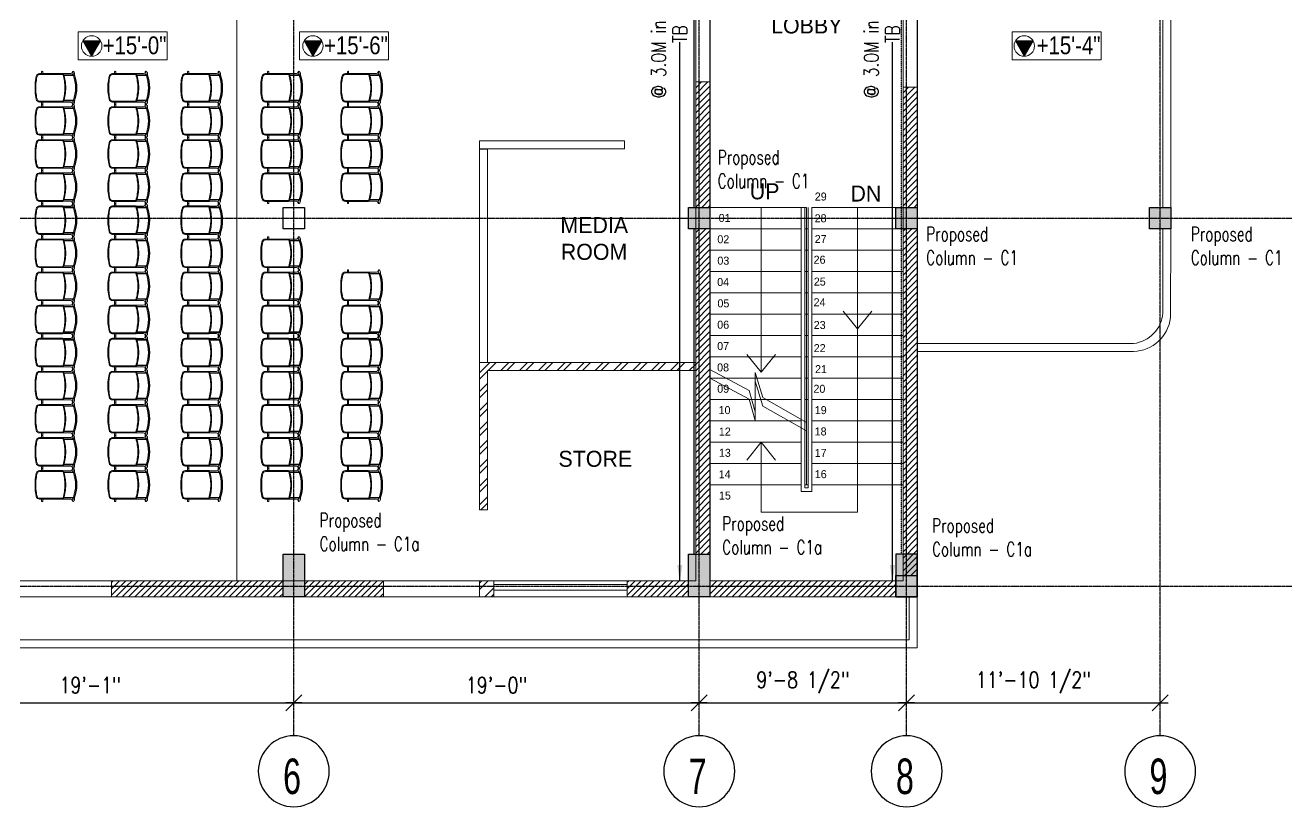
# Model space of a CAD drawing. Extents: x -95606 to 113309, y -42160 to -940.
# Drawn here: x -32090 to -31381, y -20602 to -20163 of the extents above; entities that cross this region are included whole.
import ezdxf
from ezdxf.enums import TextEntityAlignment as Align

# ---------------------------------------------------------------- set-up
doc = ezdxf.new("R2010")
doc.units = 0
doc.header["$LTSCALE"] = 0.02
doc.header["$MEASUREMENT"] = 0
doc.header["$PDMODE"] = 3
doc.header["$PDSIZE"] = -2
doc.linetypes.add('CENTER', pattern=[50.8, 31.75, -6.35, 6.35, -6.35])
doc.linetypes.add('HIDDEN', pattern=[9.525, 6.35, -3.175])
doc.layers.get('0').update_dxf_attribs({"linetype": 'CONTINUOUS'})
doc.layers.get('DEFPOINTS').update_dxf_attribs({"linetype": 'CONTINUOUS'})
for name, color, linetype in [('A-2TEXT', 4, 'CONTINUOUS'), ('COL1', 5, 'CONTINUOUS'), ('COLUMN TEXT', 2, 'CONTINUOUS'), ('DIM', 7, 'CONTINUOUS'), ('dimentions', 8, 'CONTINUOUS'), ('EXLINE', 33, 'CONTINUOUS'), ('GRID', 8, 'CENTER'), ('HBEAM', 51, 'HIDDEN'), ('TEXT2', 3, 'CONTINUOUS')]:
    doc.layers.add(name, color=color, linetype=linetype)
for name, color, linetype, lineweight in [('COL HATCH', 253, 'CONTINUOUS', 5), ('HACH', 8, 'CONTINUOUS', 9), ('Hatch', 252, 'CONTINUOUS', 9), ('RBH DIMENSIONS', 8, 'CONTINUOUS', 15), ('RBH WALL - 0.13', 253, 'CONTINUOUS', 13), ('RBH-FURNITURE', 112, 'CONTINUOUS', 15), ('wall', 162, 'CONTINUOUS', 70)]:
    doc.layers.add(name, color=color, linetype=linetype, lineweight=lineweight)
doc.styles.add('RBH-225', font='ARIALN.TTF', dxfattribs={"height": 225})
doc.styles.add('RBH-TEXT', font='ARIALN.TTF', dxfattribs={"height": 175})
doc.styles.add('ROMANS', font='romans.shx', dxfattribs={"width": 0.8})
doc.styles.add('STYLE2', font='arial.ttf', dxfattribs={"width": 0.8})
doc.styles.add('style5', font='romans.shx', dxfattribs={"width": 0.7, "height": 8})
doc.styles.add('style6', font='romans.shx', dxfattribs={"height": 8})
doc.dimstyles.new('TEXT-18', dxfattribs={"dimtxt": 8, "dimasz": 9, "dimexe": 6, "dimexo": 6, "dimgap": 3.125, "dimtad": 1, "dimdec": 1, "dimrnd": 0.5, "dimzin": 1, "dimdsep": 46, "dimlunit": 4, "dimtxsty": 'style6', "dimblk": 'OBLIQUE', "dimcen": 72.09, "dimclrd": 1, "dimclre": 1, "dimclrt": 4, "dimadec": 0, "dimazin": 0, "dimtfac": 1, "dimtdec": 1, "dimtofl": 0, "dimtmove": 0, "dimatfit": 3, "dimfxl": 1, "dimfrac": 2, "dimtolj": 1, "dimtzin": 0, "dimlwd": -1, "dimarcsym": 0})
doc.dimstyles.new('TK96', dxfattribs={"dimscale": 96, "dimtxt": 0.09375, "dimasz": 0.046875, "dimexe": 0.0625, "dimexo": 0.015625, "dimgap": 0.046875, "dimtad": 1, "dimzin": 11, "dimdsep": 46, "dimlunit": 4, "dimtxsty": 'ROMANS', "dimblk1": 'TK1', "dimblk2": 'TK1', "dimsah": 1, "dimcen": 0.09375, "dimclrd": 1, "dimclre": 1, "dimclrt": 2, "dimadec": 0, "dimazin": 0, "dimtfac": 1, "dimtofl": 0, "dimtmove": 0, "dimatfit": 3, "dimldrblk": 'TK1', "dimfxl": 1, "dimfrac": 2, "dimtolj": 1, "dimtzin": 9, "dimarcsym": 0})
pattern_1 = [(45, (-1128.12, -544.7755), (-5.3033, 5.3033), []), (45, (-1124.5845, -544.7755), (-5.3033, 5.3033), [])]
pattern_2 = [(45, (-370419.4918, -502729.134), (-1.767766953, 1.767766953), [])]
pattern_3 = [(45, (-1092.87, -1168.7755), (-5.3033, 5.3033), []), (45, (-1089.3345, -1168.7755), (-5.3033, 5.3033), [])]

# ---------------------------------------------------------------- blocks, each defined once
blk = doc.blocks.new('A$C4B1513B5')
at = {"layer": 'RBH WALL - 0.13', "lineweight": 5, "ltscale": 0.75}
for p, q in [((1423.6, 841.46), (1423.6, 208.46)), ((1299, 832.46), (1299, 217.46)), ((1307, 832.46), (1307, 217.46)), ((1415.6, 832.46), (1415.6, 217.46)), ((1299, 217.46), (348, 217.46)), ((1415.6, 217.46), (1307, 217.46)), ((1423.6, 208.46), (0, 208.46))]:
    blk.add_line(p, q, dxfattribs=at)
blk = doc.blocks.new('_Oblique')
at = {"color": 0, "linetype": 'ByBlock', "lineweight": -2}
blk.add_line((-0.5, -0.5), (0.5, 0.5), dxfattribs=at)
blk = doc.blocks.new('GRID')
at = {"color": 1, "linetype": 'Continuous'}
blk.add_circle((0, 0), 19.94, dxfattribs=at)
at = {"layer": 'A-2TEXT', "linetype": 'Continuous', "style": 'STYLE2', "width": 0.65}
blk.add_attdef('A', text='', height=19.94, rotation=359.97355, dxfattribs=at).set_placement((-0.98, -7.15), align=Align.CENTER)
blk = doc.blocks.new('TK1')
at = {"color": 4, "linetype": 'Continuous'}
blk.add_line((-1, -1), (1, 1), dxfattribs=at)
at = {"color": 1, "linetype": 'ByBlock'}
blk.add_line((-1, 0), (1, 0), dxfattribs=at)
blk = doc.blocks.new('*D819')
at = {"layer": 'DEFPOINTS', "color": 0, "lineweight": -2, "transparency": 16777216}
for p in [(-32168.15, -20543.75), (-31939.15, -20543.75), (-31939.15, -20543.75)]:
    blk.add_point(p, dxfattribs=at)
at = {"layer": 'dimentions', "color": 1, "linetype": 'Continuous', "lineweight": -2, "transparency": 16777216}
for p, q in [((-32168.15, -20542.25), (-32168.15, -20537.75)), ((-31939.15, -20542.25), (-31939.15, -20537.75)), ((-32163.65, -20543.75), (-31943.65, -20543.75))]:
    blk.add_line(p, q, dxfattribs=at)
at = {"layer": 'dimentions', "color": 1, "lineweight": -2, "transparency": 16777216, "xscale": 4.5, "yscale": 4.5, "zscale": 4.5, "rotation": 180}
blk.add_blockref('TK1', (-32168.15, -20543.75), dxfattribs=at)
at = {"layer": 'dimentions', "color": 1, "lineweight": -2, "transparency": 16777216, "xscale": 4.5, "yscale": 4.5, "zscale": 4.5}
blk.add_blockref('TK1', (-31939.15, -20543.75), dxfattribs=at)
at = {"layer": 'dimentions', "color": 2, "transparency": 16777216, "insert": (-32053.65, -20533.89), "char_height": 9, "attachment_point": 5, "style": 'ROMANS'}
blk.add_mtext('\\A1;19\'-1"', dxfattribs=at)
blk = doc.blocks.new('*D820')
at = {"layer": 'DEFPOINTS', "color": 0, "lineweight": -2, "transparency": 16777216}
for p in [(-31939.15, -20543.75), (-31711.15, -20543.75), (-31711.15, -20543.75)]:
    blk.add_point(p, dxfattribs=at)
at = {"layer": 'dimentions', "color": 1, "linetype": 'Continuous', "lineweight": -2, "transparency": 16777216}
for p, q in [((-31939.15, -20542.25), (-31939.15, -20537.75)), ((-31711.15, -20542.25), (-31711.15, -20537.75)), ((-31934.65, -20543.75), (-31715.65, -20543.75))]:
    blk.add_line(p, q, dxfattribs=at)
at = {"layer": 'dimentions', "color": 1, "lineweight": -2, "transparency": 16777216, "xscale": 4.5, "yscale": 4.5, "zscale": 4.5, "rotation": 180}
blk.add_blockref('TK1', (-31939.15, -20543.75), dxfattribs=at)
at = {"layer": 'dimentions', "color": 1, "lineweight": -2, "transparency": 16777216, "xscale": 4.5, "yscale": 4.5, "zscale": 4.5}
blk.add_blockref('TK1', (-31711.15, -20543.75), dxfattribs=at)
at = {"layer": 'dimentions', "color": 2, "transparency": 16777216, "insert": (-31825.15, -20533.89), "char_height": 9, "attachment_point": 5, "style": 'ROMANS'}
blk.add_mtext('\\A1;19\'-0"', dxfattribs=at)
blk = doc.blocks.new('*D821')
at = {"layer": 'DEFPOINTS', "color": 0, "lineweight": -2, "transparency": 16777216}
for p in [(-31711.15, -20543.75), (-31594.54, -20543.75), (-31594.54, -20543.75)]:
    blk.add_point(p, dxfattribs=at)
at = {"layer": 'dimentions', "color": 1, "linetype": 'Continuous', "lineweight": -2, "transparency": 16777216}
for p, q in [((-31711.15, -20542.25), (-31711.15, -20537.75)), ((-31594.54, -20542.25), (-31594.54, -20537.75)), ((-31706.65, -20543.75), (-31599.04, -20543.75))]:
    blk.add_line(p, q, dxfattribs=at)
at = {"layer": 'dimentions', "color": 1, "lineweight": -2, "transparency": 16777216, "xscale": 4.5, "yscale": 4.5, "zscale": 4.5, "rotation": 180}
blk.add_blockref('TK1', (-31711.15, -20543.75), dxfattribs=at)
at = {"layer": 'dimentions', "color": 1, "lineweight": -2, "transparency": 16777216, "xscale": 4.5, "yscale": 4.5, "zscale": 4.5}
blk.add_blockref('TK1', (-31594.54, -20543.75), dxfattribs=at)
at = {"layer": 'dimentions', "color": 2, "transparency": 16777216, "insert": (-31652.84, -20532.39), "char_height": 9, "attachment_point": 5, "style": 'ROMANS'}
blk.add_mtext('\\A1;9\'-8 1/2"', dxfattribs=at)
blk = doc.blocks.new('*D822')
at = {"layer": 'DEFPOINTS', "color": 0, "lineweight": -2, "transparency": 16777216}
for p in [(-31594.54, -20543.75), (-31451.99, -20543.75), (-31451.99, -20543.75)]:
    blk.add_point(p, dxfattribs=at)
at = {"layer": 'dimentions', "color": 1, "linetype": 'Continuous', "lineweight": -2, "transparency": 16777216}
for p, q in [((-31594.54, -20542.25), (-31594.54, -20537.75)), ((-31451.99, -20542.25), (-31451.99, -20537.75)), ((-31590.04, -20543.75), (-31456.49, -20543.75))]:
    blk.add_line(p, q, dxfattribs=at)
at = {"layer": 'dimentions', "color": 1, "lineweight": -2, "transparency": 16777216, "xscale": 4.5, "yscale": 4.5, "zscale": 4.5, "rotation": 180}
blk.add_blockref('TK1', (-31594.54, -20543.75), dxfattribs=at)
at = {"layer": 'dimentions', "color": 1, "lineweight": -2, "transparency": 16777216, "xscale": 4.5, "yscale": 4.5, "zscale": 4.5}
blk.add_blockref('TK1', (-31451.99, -20543.75), dxfattribs=at)
at = {"layer": 'dimentions', "color": 2, "transparency": 16777216, "insert": (-31523.27, -20532.39), "char_height": 9, "attachment_point": 5, "style": 'ROMANS'}
blk.add_mtext('\\A1;11\'-10 1/2"', dxfattribs=at)
blk = doc.blocks.new('RGR')
at = {"layer": 'RBH-FURNITURE', "color": 253}
for p, q in [((-8.91, 4.13), (-8.91, 4.13)), ((-7.25, 5.44), (-8.03, 5.44)), ((-7.97, 3.23), (-7.97, -1)), ((-7.25, 4.64), (-7.92, 4.64)), ((-7.74, 4.64), (-7.86, 4.64)), ((-7.74, 4.64), (-7.86, 4.64)), ((-7.25, 5.44), (-7.25, -0.21)), ((-7.01, 5.26), (-7.01, -0.2)), ((7.01, 5.26), (7.01, -0.2)), ((7.25, 5.44), (8.03, 5.44)), ((7.25, 5.44), (7.25, -0.21)), ((7.25, 4.64), (7.92, 4.64)), ((7.74, 4.64), (7.86, 4.64)), ((7.74, 4.64), (7.86, 4.64)), ((7.97, 3.23), (7.97, -1)), ((8.91, 4.13), (8.91, 4.13)), ((-8.01, -1.19), (-8.01, -14.23)), ((-7.53, -1.25), (-7.53, -14.23)), ((7.53, -1.25), (7.53, -14.23)), ((8.01, -1.19), (8.01, -14.23)), ((-9.07, -12.41), (-8.01, -12.41)), ((-9.07, -13.13), (-8.01, -13.13)), ((9.07, -12.41), (8.01, -12.41)), ((9.07, -13.13), (8.01, -13.13)), ((-2.36, -16.34), (2.36, -16.34)), ((-2.18, -16.84), (2.18, -16.84))]:
    blk.add_line(p, q, dxfattribs=at)
for centre, radius, start, end in [((-8.89, 4.53), 0.4, 140.54821, 182.39258), ((-8.89, 4.53), 0.4, 179.99999, 323.75624), ((-7.86, 3.74), 1.7, 111.87055, 142.15202), ((-8.87, 3.23), 0.9, 0.00001, 89.99999), ((-7.86, 3.74), 0.9, 90, 142.152), ((-7.86, 3.74), 1.7, 90, 111.87055), ((-8.87, 3.23), 1.7, 41.05981, 56.11299), ((0.25, -26.03), 26.51, 90.53167, 107.37908), ((-8.87, 3.23), 1.7, 17.64719, 41.05981), ((0.25, -26.03), 26.03, 90.54148, 107.24931), ((0, -15.36), 22.02, 70.78397, 109.21603), ((0.24, -17.39), 23.91, 90.57909, 108.25173), ((0.23, -16.12), 22.57, 90.58939, 109.35294), ((0, -16.08), 21.99, 71.41933, 108.58067), ((-0.24, -17.39), 23.91, 71.74827, 89.42091), ((-0.23, -16.12), 22.57, 70.64706, 89.41061), ((-0.25, -26.03), 26.51, 72.62092, 89.46833), ((-0.25, -26.03), 26.03, 72.75069, 89.45852), ((8.87, 3.23), 1.7, 138.94019, 162.35281), ((8.87, 3.23), 1.7, 123.88701, 138.94019), ((7.86, 3.74), 1.7, 68.12945, 90), ((7.86, 3.74), 0.9, 37.848, 90), ((8.87, 3.23), 0.9, 90.00001, 179.99999), ((7.86, 3.74), 1.7, 37.84798, 68.12945), ((8.89, 4.53), 0.4, 216.24376, 0.00001), ((8.89, 4.53), 0.4, 357.60742, 39.45179), ((-7.53, -1.19), 0.48, 107.37908, 179.99999), ((-7.45, -1.25), 0.08, 107.24931, 179.99999), ((-6.73, -0.17), 0.519, 184.98543, 227.78953), ((-6.73, -0.17), 0.279, 186.79957, 277.55648), ((6.73, -0.17), 0.279, 262.44352, 353.20043), ((6.73, -0.17), 0.519, 312.21047, 355.01457), ((7.45, -1.25), 0.08, 0.00001, 72.75069), ((7.53, -1.19), 0.48, 0.00001, 72.62092), ((-8.9, -12.77), 0.4, 115.84193, 244.15807), ((8.9, -12.77), 0.4, 295.84193, 64.15807), ((-6.01, -14.23), 2, 179.99994, 257.07687), ((-6.01, -14.23), 1.52, 179.99994, 257.07687), ((0.23, 12.96), 29.9, 257.07668, 265.36793), ((0.23, 12.96), 29.42, 257.07668, 264.93864), ((-0.23, 12.96), 29.9, 274.63207, 282.92332), ((-0.23, 12.96), 29.42, 275.06136, 282.92332), ((6.01, -14.23), 1.52, 282.92313, 0.00006), ((6.01, -14.23), 2, 282.92313, 0.00006)]:
    blk.add_arc(centre, radius, start, end, dxfattribs=at)
blk = doc.blocks.new('CHAIR')
at = {"layer": 'RBH DIMENSIONS', "rotation": 270}
blk.add_blockref('RGR', (12.16, 0), dxfattribs=at)
blk = doc.blocks.new('A$C08FA64F3')
at = {"layer": 'Hatch'}
h = blk.add_hatch(dxfattribs=at)
h.set_pattern_fill('ANSI31', color=253, scale=4)
h.set_pattern_definition([(45, (-99916.95666, -1139.7997), (-0.3535533906, 0.3535533906), [])])
h.paths.add_polyline_path([(-366.42, -311.4), (-376.38, -311.4), (-371.4, -320.03)])
h = blk.add_hatch(dxfattribs=at)
h.set_pattern_fill('ANSI31', color=253, scale=4)
h.set_pattern_definition([(45, (-99792.55743, -1139.7997), (-0.3535533906, 0.3535533906), [])])
h.paths.add_polyline_path([(-242.02, -311.4), (-251.98, -311.4), (-247, -320.03)])
h = blk.add_hatch(dxfattribs=at)
h.set_pattern_fill('ANSI31', color=253, scale=4)
h.set_pattern_definition([(45, (-99392.5865, -1139.7997), (-0.3535533906, 0.3535533906), [])])
h.paths.add_polyline_path([(157.95, -311.4), (147.99, -311.4), (152.97, -320.03)])
at = {"layer": 'Hatch', "ltscale": 0.75}
h = blk.add_hatch(dxfattribs=at)
h.set_pattern_fill('ANSI31', color=253, scale=20)
h.set_pattern_definition([(45, (-370419.4918, -501365.2466), (-1.767766953, 1.767766953), [])])
h.paths.add_polyline_path([(-23.75, -600), (-29.75, -600), (-29.75, -417), (-23.75, -417)])
h.paths.add_polyline_path([(-29.75, -600), (-31.75, -600), (-31.75, -417), (-29.75, -417)])
h.paths.add_polyline_path([(-23.75, -405), (-29.75, -405), (-29.75, -334.5), (-23.75, -334.5)])
h.paths.add_polyline_path([(-29.75, -405), (-31.75, -405), (-31.75, -334.5), (-29.75, -334.5)])
h = blk.add_hatch(dxfattribs=at)
h.set_pattern_fill('ANSI31', color=253, scale=20)
h.set_pattern_definition(pattern_2)
h.paths.add_polyline_path([(92.85, -481.5), (92.85, -438.74), (86.85, -438.74), (86.85, -612), (92.85, -612)])
h.paths.add_polyline_path([(86.85, -438.74), (84.85, -438.74), (84.85, -481.5), (84.85, -612), (86.85, -612)])
h.paths.add_polyline_path([(86.85, -417), (84.85, -417), (84.85, -438.74), (86.85, -438.74)])
h.paths.add_polyline_path([(92.85, -417), (86.85, -417), (86.85, -438.74), (92.85, -438.74)])
h.paths.add_polyline_path([(92.85, -337.5), (86.85, -337.5), (86.85, -405), (92.85, -405)])
h.paths.add_polyline_path([(86.85, -337.5), (84.85, -337.5), (84.85, -405), (86.85, -405)])
h = blk.add_hatch(dxfattribs=at)
h.set_pattern_fill('ANSI32', color=253, scale=20)
h.set_pattern_definition(pattern_1)
h.paths.add_polyline_path([(-112, -492.25), (-148.75, -492.25), (-153.25, -492.25), (-153.25, -575), (-148.75, -575), (-148.75, -496.75), (-112, -496.75)])
h = blk.add_hatch(dxfattribs=at)
h.set_pattern_fill('ANSI32', color=253, scale=20)
h.set_pattern_definition(pattern_1)
h.paths.add_polyline_path([(-31.75, -492.25), (-112, -492.25), (-112, -496.75), (-31.75, -496.75)])
h = blk.add_hatch(dxfattribs=at)
h.set_pattern_fill('ANSI31', color=253, scale=20)
h.set_pattern_definition(pattern_2)
h.paths.add_polyline_path([(-263.75, -615), (-360.25, -615), (-360.25, -618), (-263.75, -618)])
h = blk.add_hatch(dxfattribs=at)
h.set_pattern_fill('ANSI31', color=253, scale=20)
h.set_pattern_definition(pattern_2)
h.paths.add_polyline_path([(-207.25, -615), (-251.75, -615), (-251.75, -618), (-207.25, -618)])
h = blk.add_hatch(dxfattribs=at)
h.set_pattern_fill('ANSI32', color=253, scale=20)
h.set_pattern_definition(pattern_3)
h.paths.add_polyline_path([(-145.25, -621), (-145.25, -615), (-153.25, -615), (-153.25, -621)])
h = blk.add_hatch(dxfattribs=at)
h.set_pattern_fill('ANSI31', color=253, scale=20)
h.set_pattern_definition(pattern_2)
h.paths.add_polyline_path([(-70.25, -615), (-70.25, -621), (-35.75, -621), (-35.75, -615)])
h.paths.add_polyline_path([(-70.25, -621), (-70.25, -624), (-35.75, -624), (-35.75, -621)])
h = blk.add_hatch(dxfattribs=at)
h.set_pattern_fill('ANSI31', color=253, scale=20)
h.set_pattern_definition(pattern_2)
h.paths.add_polyline_path([(80.85, -615), (-23.75, -615), (-23.75, -618), (80.85, -618)])
h.paths.add_polyline_path([(80.85, -618), (-23.75, -618), (-23.75, -624), (80.85, -624)])
h = blk.add_hatch(dxfattribs=at)
h.set_pattern_fill('ANSI31', color=253, scale=20)
h.set_pattern_definition(pattern_2)
h.paths.add_polyline_path([(-263.75, -618), (-360.25, -618), (-360.25, -624), (-263.75, -624)])
h = blk.add_hatch(dxfattribs=at)
h.set_pattern_fill('ANSI31', color=253, scale=20)
h.set_pattern_definition(pattern_2)
h.paths.add_polyline_path([(-207.25, -618), (-251.75, -618), (-251.75, -624), (-207.25, -624)])
h = blk.add_hatch(dxfattribs=at)
h.set_pattern_fill('ANSI32', color=253, scale=20)
h.set_pattern_definition(pattern_3)
h.paths.add_polyline_path([(-145.25, -624), (-145.25, -621), (-153.25, -621), (-153.25, -624)])
at = {"layer": 'Hatch', "color": 253, "ltscale": 0.75}
for p, q in [((-289.75, 0), (-289.75, -615)), ((230.9, -405), (230.9, -210)), ((235.4, -405), (235.4, -210)), ((-23.75, -280.5), (-23.75, -334.5)), ((-31.75, -334.5), (-23.75, -334.5)), ((-31.75, -334.5), (-31.75, -405)), ((-23.75, -334.5), (-23.75, -405)), ((84.85, -337.5), (84.85, -405)), ((84.85, -337.5), (92.85, -337.5)), ((92.85, -337.5), (92.85, -405)), ((92.85, -337.5), (92.85, -405)), ((-71.75, -372), (-71.75, -367.5)), ((-148.75, -372), (-153.25, -372)), ((5.01, -497.66), (5.01, -405)), ((-31.75, -417), (-31.75, -600)), ((-23.75, -417), (-23.75, -600)), ((84.85, -481.5), (84.85, -417)), ((92.85, -481.5), (92.85, -417)), ((230.9, -417), (230.9, -464.4)), ((235.4, -417), (235.25, -466.91)), ((84.85, -481.5), (84.85, -612)), ((214.4, -481.5), (92.85, -481.5)), ((92.85, -481.5), (92.85, -624)), ((186.85, -486), (92.85, -486)), ((213.85, -486), (186.85, -486)), ((-148.75, -492.25), (-153.25, -492.25)), ((-148.75, -492.25), (-31.75, -492.25)), ((-148.75, -496.75), (-31.75, -496.75)), ((5.03, -537), (-3.02, -547.03)), ((5.03, -537), (13.09, -547.03)), ((-148.75, -575), (-153.25, -575)), ((-263.75, -615), (-360.25, -615)), ((-360.25, -624), (-360.25, -615)), ((-207.25, -615), (-251.75, -615)), ((-207.25, -624), (-207.25, -615)), ((-145.25, -615), (-153.25, -615)), ((-153.25, -624), (-153.25, -615)), ((-145.25, -615), (-145.25, -624)), ((-145.25, -615), (-70.25, -615)), ((-145.25, -617.05), (-70.25, -617.05)), ((-70.25, -615), (-70.25, -624)), ((-70.25, -615), (-35.75, -615)), ((80.85, -615), (-23.75, -615)), ((-360.25, -624), (-414.25, -624)), ((-207.25, -624), (-360.25, -624)), ((-153.25, -624), (-207.25, -624)), ((-145.25, -624), (-153.25, -624)), ((-145.25, -620.07), (-70.25, -620.07)), ((-145.25, -624), (-70.25, -624)), ((-70.25, -624), (-35.75, -624)), ((80.85, -624), (-23.75, -624)), ((88.35, -624), (88.35, -648)), ((92.85, -624), (92.85, -652.5)), ((92.85, -652.5), (-1359.25, -652.5)), ((88.35, -648), (-1354.75, -648))]:
    blk.add_line(p, q, dxfattribs=at)
at = {"layer": 'Hatch', "color": 253, "ltscale": 5}
for p, q in [((30.55, -405), (-23.75, -405)), ((27.55, -564.65), (27.55, -405)), ((29.55, -562.65), (29.55, -405)), ((30.55, -525), (30.55, -405)), ((30.55, -405), (30.55, -465)), ((31.55, -562.65), (31.55, -405)), ((33.55, -564.65), (33.55, -405)), ((84.85, -405), (33.55, -405)), ((27.55, -417), (-23.75, -417)), ((30.55, -417), (29.55, -417)), ((30.55, -417), (31.55, -417)), ((84.85, -417), (33.55, -417)), ((27.55, -429), (-23.75, -429)), ((30.55, -429), (29.55, -429)), ((30.55, -429), (31.55, -429)), ((84.85, -429), (33.55, -429)), ((27.55, -441), (-23.75, -441)), ((30.55, -441), (29.55, -441)), ((30.55, -441), (31.55, -441)), ((84.85, -441), (33.55, -441)), ((27.55, -453), (-23.75, -453)), ((30.55, -453), (29.55, -453)), ((30.55, -453), (31.55, -453)), ((84.85, -453), (33.55, -453)), ((27.55, -465), (-23.75, -465)), ((30.55, -465), (29.55, -465)), ((30.55, -525), (30.55, -465)), ((30.55, -561), (30.55, -465)), ((30.55, -465), (31.55, -465)), ((84.85, -465), (33.55, -465)), ((27.55, -477), (-23.75, -477)), ((31.55, -477), (29.55, -477)), ((84.85, -477), (33.55, -477)), ((27.55, -489), (-23.75, -489)), ((31.55, -489), (29.55, -489)), ((84.85, -489), (33.55, -489)), ((27.55, -501), (-23.75, -501)), ((31.55, -501), (29.55, -501)), ((84.85, -501), (33.55, -501)), ((27.55, -513), (-23.75, -513)), ((31.55, -513), (29.55, -513)), ((84.85, -513), (33.55, -513)), ((27.55, -525), (-23.75, -525)), ((84.85, -525), (33.55, -525)), ((27.55, -537), (-23.75, -537)), ((84.85, -537), (33.55, -537)), ((27.55, -549), (-23.75, -549)), ((84.85, -549), (33.55, -549)), ((27.55, -561), (-23.75, -561)), ((33.55, -564.65), (27.55, -564.65)), ((30.55, -561), (29.55, -561)), ((31.55, -562.65), (29.55, -562.65)), ((30.55, -561), (31.55, -561)), ((84.85, -561), (33.55, -561))]:
    blk.add_line(p, q, dxfattribs=at)
at = {"layer": 'Hatch', "color": 253}
for points in [[(-328.89, -321.98), (-379.01, -321.98), (-379.01, -306.32), (-328.89, -306.32)], [(-371.4, -320.03), (-366.42, -311.4), (-376.38, -311.4)], [(-204.41, -321.98), (-254.52, -321.98), (-254.52, -306.32), (-204.41, -306.32)], [(-247, -320.03), (-242.02, -311.4), (-251.98, -311.4)], [(196.28, -321.98), (146.17, -321.98), (146.17, -306.32), (196.28, -306.32)], [(152.97, -320.03), (157.95, -311.4), (147.99, -311.4)]]:
    blk.add_lwpolyline(points, close=True, dxfattribs=at)
at = {"layer": 'Hatch', "color": 253, "ltscale": 0.75}
for points in [[(-153.25, -372), (-153.25, -367.5), (-71.75, -367.5)], [(-71.75, -372), (-148.75, -372)], [(5.03, -537), (5.03, -550.31), (5.03, -576.28), (59.24, -576.28), (59.19, -405)], [(51.13, -463.26), (59.19, -473.29), (67.24, -463.26)], [(-3.05, -487.63), (5.01, -497.66), (13.06, -487.63)], [(-153.25, -575), (-153.25, -492.25)], [(-148.75, -496.75), (-148.75, -575)]]:
    blk.add_lwpolyline(points, dxfattribs=at)
blk.add_lwpolyline([(-153.25, -372.25), (-148.75, -372.25), (-148.75, -492.25), (-153.25, -492.25)], close=True, dxfattribs=at)
for points in [[(208.36, -481.5), (214.4, -481.5, 0.359427), (230.9, -464.4, 0.414214)], [(208.4, -486), (214.4, -486, 0.370152), (235.25, -466.91)]]:
    blk.add_lwpolyline(points, format="xyb", dxfattribs=at)
at = {"layer": 'Hatch', "color": 253}
for points in [[(30.55, -525.86), (5.99, -511.86), (1.75, -497.78), (1.75, -519.91), (-1.61, -507.99), (-23.75, -496.18)], [(30.55, -530.67), (5.99, -516.67), (1.75, -502.6), (1.75, -524.73), (-1.61, -512.81), (-23.75, -501)]]:
    blk.add_lwpolyline(points, dxfattribs=at)
for centre in [(-371.4, -314.28), (-247, -314.28), (152.97, -314.28)]:
    blk.add_circle(centre, 5.75, dxfattribs=at)
for p in [(-398.57, -337.8), (-357.57, -337.8), (-316.57, -337.8), (-271.61, -337.8), (-226.65, -337.8), (-398.57, -356.4), (-357.57, -356.4), (-316.57, -356.4), (-271.61, -356.4), (-226.65, -356.4), (-398.57, -375), (-357.57, -375), (-316.57, -375), (-271.61, -375), (-226.65, -375), (-398.57, -393.6), (-357.57, -393.6), (-316.57, -393.6), (-271.61, -393.6), (-226.65, -393.6), (-398.57, -412.2), (-357.57, -412.2), (-316.57, -412.2), (-398.57, -430.8), (-357.57, -430.8), (-316.57, -430.8), (-271.61, -430.8), (-398.57, -449.4), (-357.57, -449.4), (-316.57, -449.4), (-271.61, -449.4), (-226.65, -449.4), (-398.57, -468), (-357.57, -468), (-316.57, -468), (-271.61, -468), (-226.65, -468), (-398.57, -486.6), (-357.57, -486.6), (-316.57, -486.6), (-271.61, -486.6), (-226.65, -486.6), (-398.57, -505.2), (-357.57, -505.2), (-316.57, -505.2), (-271.61, -505.2), (-226.65, -505.2), (-398.57, -523.8), (-357.57, -523.8), (-316.57, -523.8), (-271.61, -523.8), (-226.65, -523.8), (-398.57, -542.4), (-357.57, -542.4), (-316.57, -542.4), (-271.61, -542.4), (-226.65, -542.4), (-398.57, -561), (-357.57, -561), (-316.57, -561), (-271.61, -561), (-226.65, -561)]:
    blk.add_blockref('CHAIR', p, dxfattribs=at)
for s, width, gutter_width, insert, char_height, attachment_point, style in [('\\pi15.397;{\\fStylus BT|b0|i0|c0|p34;LOBBY }', 70.7152, 1, (-4.77, -298.23), 9, 1, 'RBH-225'), (' +15\'-0" ', 754.0016, 280, (-368.42, -308.9), 10, 1, 'RBH-TEXT'), (' +15\'-6" ', 754.0016, 280, (-243.93, -308.9), 10, 1, 'RBH-TEXT'), (' +15\'-4" ', 754.0016, 280, (156.76, -308.9), 10, 1, 'RBH-TEXT'), ('\\pi27.936;{\\fStylus BT|b0|i0|c0|p34;UP}', 70.7152, 1, (-29.32, -400.59), 9, 7, 'RBH-225'), ('\\pi31.442;{\\fStylus BT|b0|i0|c0|p34;29}', 70.7152, 1, (3.75, -401.21), 4.5, 7, 'RBH-225'), ('\\pi27.682;{\\fStylus BT|b0|i0|c0|p34;DN}', 70.7152, 1, (27.56, -401.72), 9, 7, 'RBH-225'), ('\\pi16.35;{\\fStylus BT|b0|i0|c0|p34;MEDIA \\P\\pi16.59;ROOM}', 70.7152, 1, (-124.23, -410.48), 9, 1, 'RBH-225'), ('\\pi32.058;{\\fStylus BT|b0|i0|c0|p34;01}', 70.7152, 1, (-50.9, -413.27), 4.5, 7, 'RBH-225'), ('\\pi31.363;{\\fStylus BT|b0|i0|c0|p34;28}', 70.7152, 1, (3.75, -413.44), 4.5, 7, 'RBH-225'), ('\\pi31.309;{\\fStylus BT|b0|i0|c0|p34;02}', 70.7152, 1, (-50.9, -425.27), 4.5, 7, 'RBH-225'), ('\\pi31.404;{\\fStylus BT|b0|i0|c0|p34;27}', 70.7152, 1, (3.75, -425.03), 4.5, 7, 'RBH-225'), ('\\pi31.322;{\\fStylus BT|b0|i0|c0|p34;03}', 70.7152, 1, (-50.9, -437.27), 4.5, 7, 'RBH-225'), ('\\pi31.434;{\\fStylus BT|b0|i0|c0|p34;26}', 70.7152, 1, (3.1, -436.73), 4.5, 7, 'RBH-225'), ('\\pi31.235;{\\fStylus BT|b0|i0|c0|p34;04}', 70.7152, 1, (-50.9, -449.27), 4.5, 7, 'RBH-225'), ('\\pi31.546;{\\fStylus BT|b0|i0|c0|p34;25}', 70.7152, 1, (3.1, -449.03), 4.5, 7, 'RBH-225'), ('\\pi31.36;{\\fStylus BT|b0|i0|c0|p34;05}', 70.7152, 1, (-50.9, -461.27), 4.5, 7, 'RBH-225'), ('\\pi31.421;{\\fStylus BT|b0|i0|c0|p34;24}', 70.7152, 1, (3.1, -460.59), 4.5, 7, 'RBH-225'), ('\\pi31.248;{\\fStylus BT|b0|i0|c0|p34;06}', 70.7152, 1, (-50.9, -473.27), 4.5, 7, 'RBH-225'), ('\\pi31.508;{\\fStylus BT|b0|i0|c0|p34;23}', 70.7152, 1, (3.1, -473.43), 4.5, 7, 'RBH-225'), ('\\pi31.218;{\\fStylus BT|b0|i0|c0|p34;07}', 70.7152, 1, (-50.9, -485.27), 4.5, 7, 'RBH-225'), ('\\pi31.495;{\\fStylus BT|b0|i0|c0|p34;22}', 70.7152, 1, (3.1, -486.38), 4.5, 7, 'RBH-225'), ('\\pi31.177;{\\fStylus BT|b0|i0|c0|p34;08}', 70.7152, 1, (-50.9, -497.27), 4.5, 7, 'RBH-225'), ('\\pi32.244;{\\fStylus BT|b0|i0|c0|p34;21}', 70.7152, 1, (3.1, -498.18), 4.5, 7, 'RBH-225'), ('\\pi31.256;{\\fStylus BT|b0|i0|c0|p34;09}', 70.7152, 1, (-50.9, -509.27), 4.5, 7, 'RBH-225'), ('\\pi31.34;{\\fStylus BT|b0|i0|c0|p34;20}', 70.7152, 1, (3.1, -509.27), 4.5, 7, 'RBH-225'), ('\\pi32.001;{\\fStylus BT|b0|i0|c0|p34;10}', 70.7152, 1, (-50.9, -521.27), 4.5, 7, 'RBH-225'), ('\\pi32.103;{\\fStylus BT|b0|i0|c0|p34;19}', 70.7152, 1, (3.1, -521.27), 4.5, 7, 'RBH-225'), ('\\pi32.156;{\\fStylus BT|b0|i0|c0|p34;12}', 70.7152, 1, (-50.9, -533.27), 4.5, 7, 'RBH-225'), ('\\pi32.024;{\\fStylus BT|b0|i0|c0|p34;18}', 70.7152, 1, (3.1, -533.27), 4.5, 7, 'RBH-225'), ('\\pi15.282;{\\fStylus BT|b0|i0|c0|p34;STORE}', 70.7152, 1, (-124.23, -541.82), 9, 1, 'RBH-225'), ('\\pi32.169;{\\fStylus BT|b0|i0|c0|p34;13}', 70.7152, 1, (-50.9, -545.27), 4.5, 7, 'RBH-225'), ('\\pi32.065;{\\fStylus BT|b0|i0|c0|p34;17}', 70.7152, 1, (3.1, -545.27), 4.5, 7, 'RBH-225'), ('\\pi32.081;{\\fStylus BT|b0|i0|c0|p34;14}', 70.7152, 1, (-50.9, -557.27), 4.5, 7, 'RBH-225'), ('\\pi32.095;{\\fStylus BT|b0|i0|c0|p34;16}', 70.7152, 1, (3.1, -557.27), 4.5, 7, 'RBH-225'), ('\\pi32.207;{\\fStylus BT|b0|i0|c0|p34;15}', 70.7152, 1, (-50.9, -569.27), 4.5, 7, 'RBH-225')]:
    blk.add_mtext_dynamic_manual_height_columns(s, width=width, gutter_width=gutter_width, heights=[0], dxfattribs=dict(at, insert=insert, char_height=char_height, attachment_point=attachment_point, style=style))

msp = doc.modelspace()

# ---------------------------------------------------------------- hatches: boundary and pattern name
at = {"layer": 'COL HATCH'}
h = msp.add_hatch(color=254, dxfattribs=at)
h.dxf.hatch_style = 1
h.set_gradient(color1=(192, 192, 192), color2=(192, 192, 192), tint=1)
h.paths.add_polyline_path([(-31717.146, -20265.343), (-31705.146, -20265.343), (-31705.146, -20277.343), (-31717.146, -20277.343)])
h = msp.add_hatch(color=254, dxfattribs=at)
h.dxf.hatch_style = 1
h.set_gradient(color1=(192, 192, 192), color2=(192, 192, 192), tint=1)
h.paths.add_polyline_path([(-31600.543, -20265.343), (-31588.543, -20265.343), (-31588.543, -20277.343), (-31600.543, -20277.343)])
h = msp.add_hatch(color=254, dxfattribs=at)
h.dxf.hatch_style = 1
h.set_gradient(color1=(192, 192, 192), color2=(192, 192, 192), tint=1)
h.paths.add_polyline_path([(-31457.993, -20265.343), (-31445.993, -20265.343), (-31445.993, -20277.343), (-31457.993, -20277.343)])
h = msp.add_hatch(color=254, dxfattribs=at)
h.dxf.hatch_style = 1
h.set_gradient(color1=(192, 192, 192), color2=(192, 192, 192), tint=1)
h.paths.add_polyline_path([(-31945.146, -20460.343), (-31933.146, -20460.343), (-31933.146, -20484.343), (-31945.146, -20484.343)])
h = msp.add_hatch(color=254, dxfattribs=at)
h.dxf.hatch_style = 1
h.set_gradient(color1=(192, 192, 192), color2=(192, 192, 192), tint=1)
h.paths.add_polyline_path([(-31717.146, -20460.343), (-31705.146, -20460.343), (-31705.146, -20484.343), (-31717.146, -20484.343)])
h = msp.add_hatch(color=254, dxfattribs=at)
h.dxf.hatch_style = 1
h.set_gradient(color1=(192, 192, 192), color2=(192, 192, 192), tint=1)
h.paths.add_polyline_path([(-31600.543, -20460.343), (-31600.543, -20484.343), (-31588.543, -20484.343), (-31588.543, -20460.343)])

# ---------------------------------------------------------------- linework, layer by layer
at = {"layer": 'COL1'}
for points in [[(-31945.146, -20265.343), (-31933.146, -20265.343), (-31933.146, -20277.343), (-31945.146, -20277.343)], [(-31717.146, -20265.343), (-31705.146, -20265.343), (-31705.146, -20277.343), (-31717.146, -20277.343)], [(-31600.543, -20265.343), (-31588.543, -20265.343), (-31588.543, -20277.343), (-31600.543, -20277.343)], [(-31457.993, -20265.343), (-31445.993, -20265.343), (-31445.993, -20277.343), (-31457.993, -20277.343)], [(-31945.146, -20460.343), (-31933.146, -20460.343), (-31933.146, -20484.343), (-31945.146, -20484.343)], [(-31717.146, -20460.343), (-31705.146, -20460.343), (-31705.146, -20484.343), (-31717.146, -20484.343)], [(-31600.543, -20472.343), (-31588.543, -20472.343), (-31588.543, -20484.343), (-31600.543, -20484.343)]]:
    msp.add_lwpolyline(points, close=True, dxfattribs=at)
msp.add_lwpolyline([(-31600.543, -20460.343), (-31600.543, -20484.343), (-31588.543, -20484.343), (-31588.543, -20460.343), (-31600.543, -20460.343)], dxfattribs=at)
at = {"layer": 'EXLINE', "lineweight": -2}
for p, q in [((-31588.543, -19851.343), (-31588.543, -20484.343)), ((-31705.146, -19863.343), (-31705.146, -20472.343)), ((-31714.146, -20070.343), (-31714.146, -20265.343)), ((-31714.146, -20277.343), (-31714.146, -20460.343))]:
    msp.add_line(p, q, dxfattribs=at)
at = {"layer": 'GRID'}
for p, q in [((-31939.146, -20562.364), (-31939.146, -19742.386)), ((-31711.146, -20562.364), (-31711.146, -19742.386)), ((-31594.543, -20562.364), (-31594.543, -19742.386)), ((-31451.993, -20562.364), (-31451.993, -19742.386)), ((-33106.518, -20271.343), (-31342.425, -20271.343)), ((-33106.518, -20478.343), (-31342.425, -20478.343))]:
    msp.add_line(p, q, dxfattribs=at)
at = {"layer": 'HACH', "ltscale": 0.75}
msp.add_lwpolyline([(-31600.543, -20265.343), (-31588.543, -20265.343), (-31588.543, -20277.343), (-31600.543, -20277.343)], close=True, dxfattribs=at)
at = {"layer": 'HBEAM', "lineweight": -2}
msp.add_line((-31597.543, -19875.343), (-31597.543, -20460.343), dxfattribs=at)

# ---------------------------------------------------------------- block references
at = {"layer": 'GRID'}
ref = msp.add_blockref('GRID', (-31939.146, -20582.309), dxfattribs=dict(at, xscale=-1, rotation=180))
ref.add_attrib('A', '6', dxfattribs={"layer": 'A-2TEXT', "linetype": 'Continuous', "height": 19.945, "rotation": 0.026452, "style": 'STYLE2', "width": 0.65}).set_placement((-31940.115, -20595.106), align=Align.CENTER)
ref = msp.add_blockref('GRID', (-31711.146, -20582.309), dxfattribs=dict(at, xscale=-1, rotation=180))
ref.add_attrib('A', '7', dxfattribs={"layer": 'A-2TEXT', "linetype": 'Continuous', "height": 19.945, "rotation": 0.026452, "style": 'STYLE2', "width": 0.65}).set_placement((-31712.115, -20595.106), align=Align.CENTER)
ref = msp.add_blockref('GRID', (-31594.543, -20582.309), dxfattribs=dict(at, xscale=-1, rotation=180))
ref.add_attrib('A', '8', dxfattribs={"layer": 'A-2TEXT', "linetype": 'Continuous', "height": 19.945, "rotation": 0.026452, "style": 'STYLE2', "width": 0.65}).set_placement((-31595.511, -20595.106), align=Align.CENTER)
ref = msp.add_blockref('GRID', (-31451.993, -20582.309), dxfattribs=dict(at, xscale=-1, rotation=180))
ref.add_attrib('A', '9', dxfattribs={"layer": 'A-2TEXT', "linetype": 'Continuous', "height": 19.945, "rotation": 0.026452, "style": 'STYLE2', "width": 0.65}).set_placement((-31452.961, -20595.106), align=Align.CENTER)
at = {"layer": 'HACH', "lineweight": -2}
msp.add_blockref('A$C08FA64F3', (-31681.394, -19860.343), dxfattribs=at)
at = {"layer": 'wall', "linetype": 'CENTER', "lineweight": -2}
msp.add_blockref('A$C4B1513B5', (-33012.146, -20692.805), dxfattribs=at)

# ---------------------------------------------------------------- texts
at = {"layer": 'COLUMN TEXT', "color": 4, "char_height": 8, "attachment_point": 1, "style": 'style5'}
for s, insert, width in [('Proposed Column - C1', (-31700.806, -20233.149), 60.31503), ('Proposed Column - C1', (-31583.536, -20276.287), 60.31503), ('Proposed Column - C1', (-31434.793, -20276.287), 60.31503), ('Proposed \\PColumn - C1a', (-31924.623, -20437.13), 81.88033), ('Proposed \\PColumn - C1a', (-31698.247, -20439.023), 81.88033), ('Proposed \\PColumn - C1a', (-31580.251, -20440.14), 81.88033)]:
    msp.add_mtext(s, dxfattribs=dict(at, insert=insert, width=width))
at = {"layer": 'TEXT2', "color": 3, "char_height": 8, "attachment_point": 2, "rotation": 90.000518, "style": 'ROMANS'}
for s, width, insert in [('\\pi-196.9,l208,t24,32,64;@^I3.0M intervals', 110.81814, (-31737.982, -20173.481)), ('\\pi-196.9,l208,t24,32,64;@^I3.0M intervals', 110.81814, (-31618.378, -20173.481)), ('\\pi3.1065;TB', 563.89816, (-31726.09, -20169.493)), ('\\pi3.1065;TB', 563.89816, (-31606.487, -20169.493))]:
    msp.add_mtext_dynamic_manual_height_columns(s, width=width, gutter_width=2500, heights=[0], dxfattribs=dict(at, insert=insert))

# ---------------------------------------------------------------- dimensions: what is measured, and where the dimension line sits
at = {"layer": 'dimentions'}
for base, p1, p2, picture, middle in [((-31594.543, -20543.751), (-31711.146, -20543.751), (-31594.543, -20543.751), '*D821', (-31652.845, -20532.394)), ((-31451.993, -20543.751), (-31594.543, -20543.751), (-31451.993, -20543.751), '*D822', (-31523.268, -20532.394)), ((-31939.146, -20543.751), (-32168.146, -20543.751), (-31939.146, -20543.751), '*D819', (-32053.646, -20533.894)), ((-31711.146, -20543.751), (-31939.146, -20543.751), (-31711.146, -20543.751), '*D820', (-31825.146, -20533.894))]:
    dim = msp.add_linear_dim(base=base, p1=p1, p2=p2, dimstyle='TK96', override={"dimfxl": 2}, dxfattribs=at)
    dim.commit()
    dim.dimension.update_dxf_attribs({"geometry": picture, "text_midpoint": middle})

# ---------------------------------------------------------------- leaders
at = {"layer": 'DIM'}
for points in [[(-31722.109, -20475.343), (-31722.112, -20172.508)], [(-31602.505, -20475.343), (-31602.508, -20172.508)]]:
    msp.add_leader(points, dimstyle='TEXT-18', override={"dimtad": 0}, dxfattribs=at)

doc.saveas('drawing.dxf')
